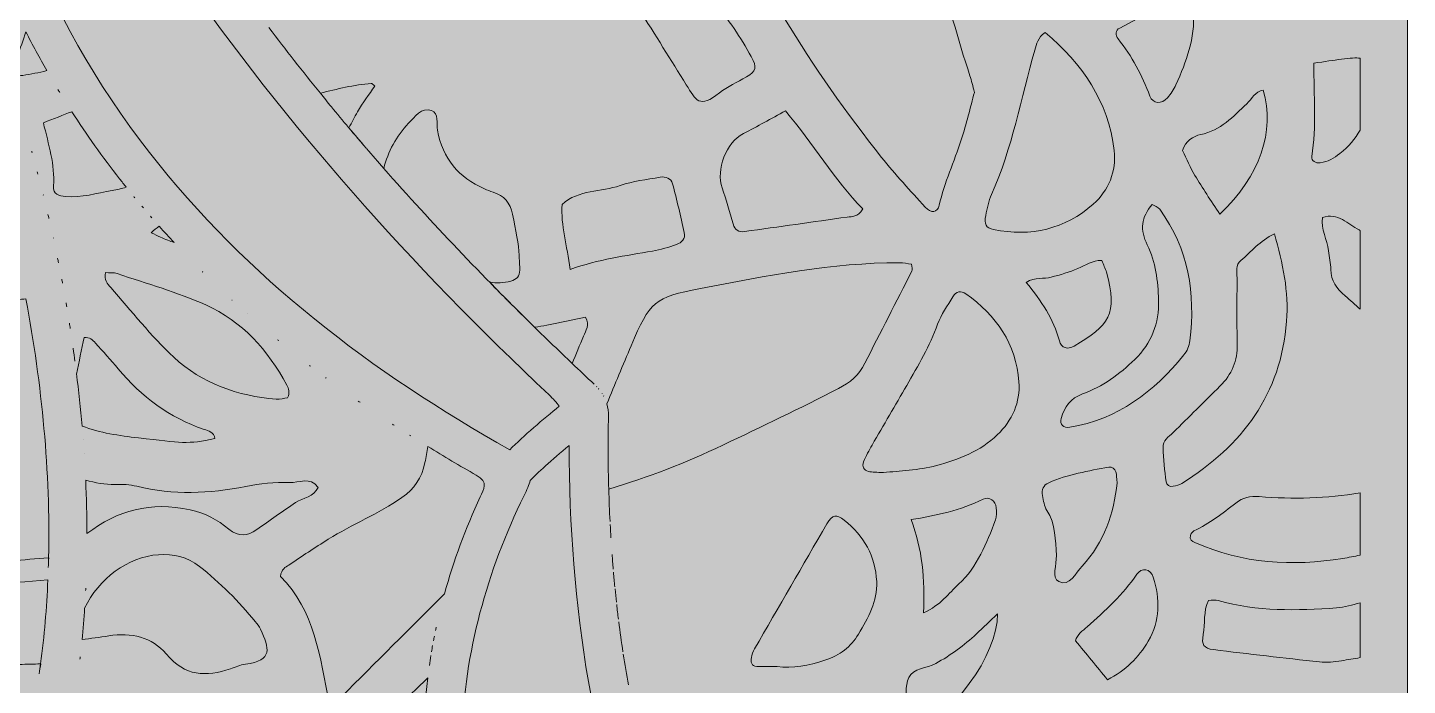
# Model space of a CAD drawing. Extents: x 31 to 2970, y -2969 to -30.
# Drawn here: x 2240 to 2970, y -2236 to -1887 of the extents above; entities that cross this region are included whole.
import ezdxf

# ---------------------------------------------------------------- set-up
doc = ezdxf.new("R2010")
doc.units = 0
doc.header["$MEASUREMENT"] = 0
doc.layers.add('Layer 1', color=7, linetype='Continuous')

# ---------------------------------------------------------------- blocks, each defined once
blk = doc.blocks.new('block 2')
at = {"layer": 'Layer 1', "lineweight": 0}
blk.add_lwpolyline([(2969.81, -2242.28), (2969.81, -2216.54), (2969.81, -2185.15), (2969.81, -2159.91), (2969.81, -2128.52), (2969.81, -2063.9), (2969.81, -2012.99), (2969.81, -1980.37), (2969.81, -1953.17), (2969.81, -1847.02), (2969.81, -1833.85), (2969.81, -1808.18), (2969.81, -1767.81), (2969.81, -1734.67), (2969.81, -1724.8), (2969.81, -1722.79), (2969.81, -1691.31), (2969.81, -1661.53), (2969.81, -1659.28), (2969.81, -1333.77)], dxfattribs=at)
for points, knots in [([(2304.31, -1953.57), (2247.23, -1880.5), (2216.88, -1797.38), (2209.11, -1705.49), (2209.03, -1704.53), (2208.92, -1703.72), (2208.77, -1702.88), (2212.3, -1694.11), (2214.88, -1685.34), (2216.77, -1677.26), (2245.92, -1740.38), (2280.46, -1800.42), (2320.15, -1857.65), (2377.04, -1939.65), (2443.08, -2013.61), (2515.73, -2081.81), (2517.88, -2083.81), (2519.62, -2085.81), (2521.11, -2087.88), (2512.85, -2094.57), (2502.15, -2103.58), (2494.88, -2110.88), (2422, -2069.84), (2356.27, -2020.11), (2304.31, -1953.57)], [0, 0, 0, 0, 1, 1, 1, 2, 2, 2, 3, 3, 3, 4, 4, 4, 5, 5, 5, 6, 6, 6, 7, 7, 7, 8, 8, 8, 8]), ([(2691.66, -1956.17), (2672.99, -1932.75), (2655.81, -1908.26), (2640.35, -1882.58), (2637.9, -1878.51), (2636.95, -1874.84), (2638.63, -1870.11), (2641.03, -1863.34), (2642.03, -1856.05), (2644.69, -1849.4), (2654.16, -1825.71), (2664.05, -1802.19), (2673.85, -1778.62), (2674.9, -1776.08), (2676.09, -1773.52), (2677.69, -1771.31), (2678.61, -1770.02), (2680.76, -1769.59), (2681.76, -1771.42), (2683.87, -1775.3), (2685.55, -1779.41), (2687.58, -1783.34), (2692.4, -1792.71), (2697.21, -1802.09), (2702.25, -1811.33), (2705.45, -1817.21), (2708.08, -1823.22), (2710.01, -1829.66), (2712.54, -1838.14), (2715.1, -1846.73), (2718.81, -1854.74), (2727.47, -1873.46), (2731.82, -1893.56), (2738.38, -1912.94), (2739.26, -1915.55), (2739.83, -1918.27), (2740.75, -1921.72), (2738.56, -1929.73), (2736.52, -1938.37), (2733.8, -1946.79), (2730.07, -1958.38), (2724.79, -1969.45), (2722.15, -1981.45), (2721.27, -1985.47), (2717.82, -1985.93), (2714.7, -1982.46), (2706.9, -1973.8), (2698.91, -1965.27), (2691.66, -1956.17)], [0, 0, 0, 0, 1, 1, 1, 2, 2, 2, 3, 3, 3, 4, 4, 4, 5, 5, 5, 6, 6, 6, 7, 7, 7, 8, 8, 8, 9, 9, 9, 10, 10, 10, 11, 11, 11, 12, 12, 12, 13, 13, 13, 14, 14, 14, 15, 15, 15, 16, 16, 16, 16]), ([(2620.1, -1913.56), (2615.4, -1916.45), (2610.09, -1918.53), (2605.85, -1921.95), (2595.2, -1930.54), (2593.4, -1925.97), (2588.3, -1917.68), (2580.21, -1904.53), (2571.94, -1891.5), (2563.14, -1877.46), (2567.8, -1874.04), (2570.88, -1871.76), (2573.98, -1869.51), (2579.77, -1865.3), (2585.58, -1861.11), (2591.39, -1856.91), (2598.6, -1860.38), (2598.8, -1868.66), (2603.16, -1874.1), (2610.42, -1883.16), (2617.2, -1892.56), (2622.66, -1902.83), (2625.79, -1908.7), (2625.39, -1910.31), (2620.1, -1913.56)], [0, 0, 0, 0, 1, 1, 1, 2, 2, 2, 3, 3, 3, 4, 4, 4, 5, 5, 5, 6, 6, 6, 7, 7, 7, 8, 8, 8, 8]), ([(2817.61, -1887.69), (2830.36, -1881.69), (2841.14, -1873.18), (2850.63, -1862.87), (2851.22, -1862.24), (2852.68, -1861.91), (2853.53, -1862.15), (2854.36, -1862.39), (2855.44, -1863.49), (2855.52, -1864.3), (2856.01, -1869.25), (2856.25, -1874.23), (2856.57, -1879.2), (2857.57, -1893.03), (2852.91, -1905.47), (2847.33, -1917.66), (2846.2, -1920.13), (2844.63, -1922.49), (2842.89, -1924.59), (2839.91, -1928.2), (2835.08, -1927.84), (2833.57, -1923.75), (2829.49, -1912.75), (2824.12, -1902.53), (2816.75, -1893.36), (2815.22, -1891.46), (2815.25, -1888.8), (2817.61, -1887.69)], [0, 0, 0, 0, 1, 1, 1, 2, 2, 2, 3, 3, 3, 4, 4, 4, 5, 5, 5, 6, 6, 6, 7, 7, 7, 8, 8, 8, 9, 9, 9, 9]), ([(2249.99, -1910.21), (2245.85, -1911.32), (2241.58, -1912.11), (2237.25, -1912.77), (2234.42, -1913.2), (2232.27, -1910.29), (2232.92, -1907.33), (2233.27, -1905.73), (2233.65, -1904.1), (2234.28, -1902.59), (2236.05, -1898.37), (2237.59, -1894.09), (2238.91, -1889.7), (2242.43, -1896.64), (2246.13, -1903.47), (2250, -1910.23), (2250, -1910.22), (2249.99, -1910.22), (2249.99, -1910.21)], [0, 0, 0, 0, 1, 1, 1, 2, 2, 2, 3, 3, 3, 4, 4, 4, 5, 5, 5, 6, 6, 6, 6]), ([(2394.72, -1922.18), (2385.44, -1910.74), (2376.36, -1899.17), (2367.48, -1887.46), (2376.36, -1899.17), (2385.44, -1910.74), (2394.72, -1922.18)], [0, 0, 0, 0, 1, 1, 1, 2, 2, 2, 2]), ([(2803.63, -1980.88), (2788.61, -1994.15), (2770.61, -1998.28), (2750.91, -1994.36), (2746.84, -1993.55), (2745.7, -1991.39), (2746.73, -1986.96), (2747.6, -1983.19), (2748.2, -1979.23), (2749.78, -1975.74), (2760.85, -1951.3), (2765.21, -1924.87), (2772.72, -1899.38), (2773.67, -1896.18), (2774.08, -1892.81), (2778.23, -1890.12), (2797.6, -1906.58), (2811.72, -1926.35), (2814.68, -1952.55), (2815.92, -1963.54), (2811.72, -1973.73), (2803.63, -1980.88)], [0, 0, 0, 0, 1, 1, 1, 2, 2, 2, 3, 3, 3, 4, 4, 4, 5, 5, 5, 6, 6, 6, 7, 7, 7, 7]), ([(2944.81, -1941.68), (2942.25, -1946.26), (2938.71, -1950.42), (2934.05, -1954.12), (2930.96, -1956.57), (2927.69, -1958.52), (2923.72, -1959), (2921.21, -1959.31), (2918.92, -1958.09), (2919.28, -1955.61), (2921.63, -1939.67), (2920.39, -1923.65), (2920.27, -1906.28), (2926.22, -1905.42), (2930.56, -1904.75), (2934.92, -1904.18), (2939.5, -1903.58), (2942.63, -1903.28), (2944.81, -1903.66), (2944.81, -1903.66), (2944.81, -1941.68), (2944.81, -1941.68)], [0, 0, 0, 0, 1, 1, 1, 2, 2, 2, 3, 3, 3, 4, 4, 4, 5, 5, 5, 6, 6, 6, 7, 7, 7, 7]), ([(2421.67, -1916.97), (2422.02, -1916.93), (2422.43, -1917.55), (2423.48, -1918.42), (2420.47, -1922.86), (2417.07, -1927.21), (2414.39, -1931.96), (2412.79, -1934.8), (2411.27, -1937.67), (2409.87, -1940.56), (2412.88, -1944.13), (2415.91, -1947.69), (2418.95, -1951.23), (2412.74, -1944), (2406.59, -1936.71), (2400.54, -1929.34), (2398.58, -1926.97), (2396.66, -1924.57), (2394.72, -1922.19), (2403.59, -1919.9), (2412.5, -1917.83), (2421.67, -1916.97)], [0, 0, 0, 0, 1, 1, 1, 2, 2, 2, 3, 3, 3, 4, 4, 4, 5, 5, 5, 6, 6, 6, 7, 7, 7, 7]), ([(2255.91, -1920.27), (2256.23, -1920.8), (2256.56, -1921.33), (2256.88, -1921.85), (2256.56, -1921.33), (2256.23, -1920.8), (2255.91, -1920.27)], [0, 0, 0, 0, 1, 1, 1, 2, 2, 2, 2]), ([(2850.87, -1952.57), (2852.39, -1947.52), (2856.54, -1944.89), (2860.44, -1944.07), (2870.97, -1941.85), (2877.65, -1934.54), (2884.84, -1927.74), (2887.57, -1925.15), (2889.26, -1921.34), (2893.5, -1920.58), (2899.88, -1942.41), (2891.98, -1965.83), (2870.53, -1986.23), (2865.71, -1978.76), (2861.36, -1972.4), (2857.43, -1965.79), (2854.91, -1961.53), (2853, -1956.91), (2850.87, -1952.57)], [0, 0, 0, 0, 1, 1, 1, 2, 2, 2, 3, 3, 3, 4, 4, 4, 5, 5, 5, 6, 6, 6, 6]), ([(2292.05, -1971.91), (2289.63, -1972.64), (2287.15, -1973.25), (2284.56, -1973.69), (2276.39, -1975.1), (2268.37, -1977.59), (2259.92, -1976.81), (2256.41, -1976.48), (2253.25, -1975.83), (2253.57, -1971.22), (2254.36, -1960.01), (2250.93, -1949.42), (2248.17, -1937.86), (2253.68, -1935.69), (2258.57, -1933.78), (2263.22, -1931.96), (2271.08, -1944.11), (2279.51, -1955.96), (2288.54, -1967.5), (2289.7, -1968.98), (2290.87, -1970.45), (2292.05, -1971.91), (2292.05, -1971.91), (2292.05, -1971.91), (2292.05, -1971.91)], [0, 0, 0, 0, 1, 1, 1, 2, 2, 2, 3, 3, 3, 4, 4, 4, 5, 5, 5, 6, 6, 6, 7, 7, 7, 8, 8, 8, 8]), ([(2508.07, -2046), (2480.49, -2018.95), (2453.79, -1991.02), (2428.29, -1961.98), (2430.52, -1953.08), (2434.87, -1944.93), (2441.39, -1938.06), (2444.65, -1934.63), (2448.26, -1929.49), (2453.6, -1931.35), (2457.44, -1932.68), (2456.06, -1938.16), (2456.71, -1941.8), (2459.38, -1956.69), (2467.88, -1966.76), (2481.53, -1972.76), (2483.05, -1973.43), (2484.58, -1974.08), (2486.16, -1974.59), (2491.9, -1976.46), (2495.16, -1979.98), (2496.4, -1986.25), (2498.01, -1994.41), (2499.8, -2002.5), (2499.89, -2007.84), (2500.11, -2012.51), (2500.28, -2014.17), (2500.25, -2015.82), (2500.18, -2018.96), (2498.54, -2020.89), (2495.48, -2021.63), (2491.69, -2022.54), (2487.98, -2022.86), (2484.13, -2022.07), (2492.03, -2030.13), (2500.02, -2038.1), (2508.07, -2046)], [0, 0, 0, 0, 1, 1, 1, 2, 2, 2, 3, 3, 3, 4, 4, 4, 5, 5, 5, 6, 6, 6, 7, 7, 7, 8, 8, 8, 9, 9, 9, 10, 10, 10, 11, 11, 11, 12, 12, 12, 12]), ([(2640.76, -1931.51), (2655.38, -1948.96), (2666.77, -1967.93), (2681.64, -1983.44), (2679.04, -1987.89), (2676.02, -1987.36), (2673.48, -1987.73), (2655.39, -1990.34), (2637.28, -1992.85), (2619.18, -1995.39), (2615.96, -1995.84), (2613.95, -1994.52), (2613.03, -1991.37), (2611.16, -1984.98), (2609.42, -1978.55), (2607.27, -1972.27), (2603.97, -1962.66), (2609.38, -1948.23), (2618.56, -1943.51), (2625.92, -1939.73), (2633.13, -1935.65), (2640.76, -1931.51)], [0, 0, 0, 0, 1, 1, 1, 2, 2, 2, 3, 3, 3, 4, 4, 4, 5, 5, 5, 6, 6, 6, 7, 7, 7, 7]), ([(2242.3, -1953.82), (2242.21, -1953.49), (2242.12, -1953.16), (2242.03, -1952.84), (2242.12, -1953.16), (2242.21, -1953.49), (2242.3, -1953.82)], [0, 0, 0, 0, 1, 1, 1, 2, 2, 2, 2]), ([(2428.29, -1961.97), (2425.24, -1958.51), (2422.21, -1955.02), (2419.2, -1951.52), (2422.21, -1955.02), (2425.24, -1958.51), (2428.29, -1961.97)], [0, 0, 0, 0, 1, 1, 1, 2, 2, 2, 2]), ([(2245.32, -1965), (2245.21, -1964.57), (2245.1, -1964.15), (2244.98, -1963.72), (2245.1, -1964.15), (2245.21, -1964.57), (2245.32, -1965)], [0, 0, 0, 0, 1, 1, 1, 2, 2, 2, 2]), ([(2526.88, -2015.43), (2525.27, -2002.7), (2521.81, -1992.15), (2522.64, -1981), (2531.36, -1973.05), (2543.22, -1974.62), (2553.4, -1971.03), (2560.09, -1968.67), (2567.37, -1967.91), (2574.42, -1966.64), (2577.38, -1966.1), (2580.26, -1967.15), (2581.07, -1970.17), (2583.36, -1978.68), (2585.31, -1987.29), (2587.24, -1995.89), (2587.98, -1999.16), (2585.87, -2001.25), (2583.18, -2002.21), (2579.04, -2003.69), (2574.77, -2005.03), (2570.44, -2005.76), (2556.3, -2008.13), (2542.08, -2010.12), (2526.88, -2015.43)], [0, 0, 0, 0, 1, 1, 1, 2, 2, 2, 3, 3, 3, 4, 4, 4, 5, 5, 5, 6, 6, 6, 7, 7, 7, 8, 8, 8, 8]), ([(2248.17, -1976.14), (2248.15, -1976.05), (2248.14, -1975.97), (2248.12, -1975.89), (2248.14, -1975.97), (2248.15, -1976.05), (2248.17, -1976.14)], [0, 0, 0, 0, 1, 1, 1, 2, 2, 2, 2]), ([(2296.01, -1976.79), (2296.19, -1977.01), (2296.37, -1977.24), (2296.56, -1977.46), (2296.37, -1977.24), (2296.19, -1977.01), (2296.01, -1976.79)], [0, 0, 0, 0, 1, 1, 1, 2, 2, 2, 2]), ([(2300.33, -1981.99), (2300.59, -1982.3), (2300.86, -1982.61), (2301.12, -1982.92), (2300.86, -1982.61), (2300.59, -1982.3), (2300.33, -1981.99)], [0, 0, 0, 0, 1, 1, 1, 2, 2, 2, 2]), ([(2791.14, -2099), (2787.73, -2099.57), (2785.76, -2097.48), (2786.69, -2094.32), (2788.48, -2088.24), (2791.5, -2083.58), (2798.01, -2081.27), (2808.62, -2077.5), (2817.49, -2070.94), (2825.58, -2063.1), (2834.55, -2054.4), (2838.49, -2043.94), (2838.15, -2031.66), (2837.88, -2021.6), (2836.69, -2011.52), (2832.22, -2002.5), (2828.24, -1994.47), (2828.94, -1987.82), (2834.82, -1981.05), (2836.15, -1981.88), (2837.91, -1982.42), (2838.79, -1983.62), (2854.18, -2004.48), (2857.67, -2028.16), (2854.77, -2053.21), (2854.47, -2055.81), (2853.2, -2058.64), (2851.54, -2060.69), (2835.74, -2080.23), (2816.67, -2094.74), (2791.14, -2099)], [0, 0, 0, 0, 1, 1, 1, 2, 2, 2, 3, 3, 3, 4, 4, 4, 5, 5, 5, 6, 6, 6, 7, 7, 7, 8, 8, 8, 9, 9, 9, 10, 10, 10, 10]), ([(2944.81, -2036.52), (2942.21, -2034.11), (2939.56, -2031.74), (2936.85, -2029.43), (2932.3, -2025.57), (2929.46, -2021.47), (2929.31, -2015.44), (2929.22, -2012.13), (2928.49, -2008.84), (2928.08, -2005.55), (2927.33, -1999.65), (2923.99, -1994.21), (2924.89, -1988.02), (2932.99, -1985.09), (2938.49, -1991.44), (2944.23, -1994.55), (2944.42, -1994.66), (2944.61, -1994.77), (2944.81, -1994.88), (2944.81, -1994.88), (2944.81, -2036.52), (2944.81, -2036.52)], [0, 0, 0, 0, 1, 1, 1, 2, 2, 2, 3, 3, 3, 4, 4, 4, 5, 5, 5, 6, 6, 6, 7, 7, 7, 7]), ([(2250.63, -1986.32), (2250.8, -1987.02), (2250.96, -1987.73), (2251.13, -1988.43), (2250.96, -1987.73), (2250.8, -1987.02), (2250.63, -1986.32)], [0, 0, 0, 0, 1, 1, 1, 2, 2, 2, 2]), ([(2304.85, -1987.29), (2305.1, -1987.57), (2305.35, -1987.86), (2305.6, -1988.15), (2305.35, -1987.86), (2305.1, -1987.57), (2304.85, -1987.29)], [0, 0, 0, 0, 1, 1, 1, 2, 2, 2, 2]), ([(2313.99, -2000), (2311.45, -1999.07), (2309.03, -1997.78), (2305.15, -1996.02), (2306.58, -1994.64), (2308.06, -1993.56), (2309.53, -1992.62), (2312.11, -1995.52), (2314.71, -1998.38), (2317.35, -2001.22), (2316.23, -2000.82), (2315.11, -2000.41), (2313.99, -2000)], [0, 0, 0, 0, 1, 1, 1, 2, 2, 2, 3, 3, 3, 4, 4, 4, 4]), ([(2253.5, -1998.95), (2253.49, -1998.89), (2253.47, -1998.83), (2253.46, -1998.76), (2253.47, -1998.83), (2253.49, -1998.89), (2253.5, -1998.95)], [0, 0, 0, 0, 1, 1, 1, 2, 2, 2, 2]), ([(2845.89, -2130.21), (2844.01, -2130.62), (2842.33, -2129.4), (2842.13, -2127.89), (2841.35, -2121.85), (2840.78, -2115.77), (2840.54, -2109.69), (2840.39, -2106), (2843.44, -2104.05), (2845.85, -2101.72), (2854.22, -2093.64), (2862.35, -2085.33), (2870.66, -2077.19), (2876.94, -2071.04), (2880, -2063.76), (2879.79, -2054.87), (2879.51, -2043.24), (2879.7, -2031.61), (2879.66, -2019.97), (2879.64, -2016.69), (2878.8, -2013.12), (2881.73, -2010.65), (2887.15, -2006.1), (2891.68, -2000.38), (2899.42, -1996.58), (2904.02, -2012.21), (2907.06, -2027.27), (2905.89, -2042.86), (2902.99, -2081.41), (2882.39, -2108.71), (2850.53, -2128.64), (2849.18, -2129.49), (2847.48, -2129.86), (2845.89, -2130.21)], [0, 0, 0, 0, 1, 1, 1, 2, 2, 2, 3, 3, 3, 4, 4, 4, 5, 5, 5, 6, 6, 6, 7, 7, 7, 8, 8, 8, 9, 9, 9, 10, 10, 10, 11, 11, 11, 11]), ([(2256.21, -2011.92), (2256.05, -2011.13), (2255.9, -2010.33), (2255.73, -2009.54), (2255.9, -2010.33), (2256.05, -2011.13), (2256.21, -2011.92)], [0, 0, 0, 0, 1, 1, 1, 2, 2, 2, 2]), ([(2607.7, -2108.41), (2588.05, -2117.82), (2568, -2125.49), (2547.29, -2131.71), (2546.92, -2118.89), (2546.85, -2106.06), (2547.12, -2093.23), (2547.16, -2090.76), (2546.89, -2088.56), (2546.32, -2086.52), (2550.55, -2076.27), (2554.8, -2066.04), (2559.14, -2055.84), (2569.11, -2032.4), (2571.24, -2030.24), (2595.82, -2025.52), (2630.62, -2018.82), (2665.45, -2011.84), (2701.14, -2011.91), (2703.27, -2011.92), (2705.4, -2012.39), (2707.43, -2012.63), (2707.55, -2014.23), (2708.05, -2015.48), (2707.65, -2016.27), (2699.42, -2032.58), (2691, -2048.79), (2682.8, -2065.12), (2679.68, -2071.34), (2675.01, -2075.27), (2668.77, -2078.5), (2648.61, -2088.9), (2628.15, -2098.62), (2607.7, -2108.41)], [0, 0, 0, 0, 1, 1, 1, 2, 2, 2, 3, 3, 3, 4, 4, 4, 5, 5, 5, 6, 6, 6, 7, 7, 7, 8, 8, 8, 9, 9, 9, 10, 10, 10, 11, 11, 11, 11]), ([(2768.15, -2022.29), (2772.92, -2019.26), (2777.46, -2020.58), (2781.38, -2019.55), (2786.16, -2018.3), (2790.92, -2016.82), (2795.5, -2014.97), (2799.54, -2013.34), (2803.15, -2010.56), (2808.08, -2010.7), (2808.98, -2012.9), (2810.03, -2014.86), (2810.61, -2016.96), (2816.83, -2039.16), (2811.9, -2045.08), (2793.5, -2056), (2790, -2058.08), (2786.74, -2057.04), (2785.67, -2053.18), (2782.52, -2041.83), (2776.4, -2032.15), (2768.15, -2022.29)], [0, 0, 0, 0, 1, 1, 1, 2, 2, 2, 3, 3, 3, 4, 4, 4, 5, 5, 5, 6, 6, 6, 7, 7, 7, 7]), ([(2258.32, -2022.77), (2258.19, -2022.04), (2258.04, -2021.32), (2257.91, -2020.59), (2258.04, -2021.32), (2258.19, -2022.04), (2258.32, -2022.77)], [0, 0, 0, 0, 1, 1, 1, 2, 2, 2, 2]), ([(2377.36, -2083.37), (2375.61, -2083.62), (2373.43, -2084.35), (2371.34, -2084.16), (2350.99, -2082.36), (2332.13, -2075.86), (2317.17, -2061.9), (2305.09, -2050.64), (2294.79, -2037.45), (2283.81, -2025.02), (2282.08, -2023.06), (2280.25, -2020.84), (2281.06, -2017.14), (2283.09, -2017.29), (2285.36, -2017), (2287.31, -2017.66), (2302.99, -2023), (2319.09, -2027.44), (2334.12, -2034.24), (2353.28, -2042.91), (2367.06, -2058.05), (2376.95, -2076.6), (2377.98, -2078.52), (2378.77, -2080.59), (2377.36, -2083.37)], [0, 0, 0, 0, 1, 1, 1, 2, 2, 2, 3, 3, 3, 4, 4, 4, 5, 5, 5, 6, 6, 6, 7, 7, 7, 8, 8, 8, 8]), ([(2332.25, -2016.64), (2332.35, -2016.74), (2332.44, -2016.83), (2332.54, -2016.93), (2332.44, -2016.83), (2332.35, -2016.74), (2332.25, -2016.64)], [0, 0, 0, 0, 1, 1, 1, 2, 2, 2, 2]), ([(2684.65, -2122.33), (2682.28, -2121.66), (2681.12, -2119.64), (2682.15, -2117.21), (2683.45, -2114.18), (2684.98, -2111.23), (2686.62, -2108.37), (2692.67, -2097.84), (2698.85, -2087.38), (2704.92, -2076.86), (2710.97, -2066.34), (2717.09, -2055.9), (2721.3, -2044.4), (2723.17, -2039.29), (2726.57, -2034.73), (2729.3, -2029.93), (2731.02, -2026.89), (2733.64, -2026.53), (2736.23, -2028.35), (2752.38, -2039.73), (2762.79, -2054.87), (2764.27, -2074.89), (2765.07, -2085.76), (2760.86, -2095.37), (2752.86, -2102.97), (2743.79, -2111.59), (2732.34, -2116.15), (2720.68, -2119.27), (2711.2, -2121.8), (2701.08, -2121.95), (2692.69, -2122.98), (2689.02, -2122.72), (2686.73, -2122.91), (2684.65, -2122.33)], [0, 0, 0, 0, 1, 1, 1, 2, 2, 2, 3, 3, 3, 4, 4, 4, 5, 5, 5, 6, 6, 6, 7, 7, 7, 8, 8, 8, 9, 9, 9, 10, 10, 10, 11, 11, 11, 11]), ([(2251, -2168), (2250.96, -2169.69), (2250.88, -2171.42), (2250.8, -2173.11), (2250.84, -2171.42), (2250.92, -2169.69), (2250.92, -2168), (2237.73, -2169.19), (2224.5, -2170.11), (2211.23, -2170.69), (2202.27, -2170.69), (2193.3, -2170.5), (2184.38, -2170.77), (2180.34, -2170.92), (2178.76, -2169.85), (2178.11, -2165.61), (2174.65, -2143.88), (2170.42, -2122.31), (2164.46, -2101.15), (2163.15, -2096.65), (2164.8, -2096.38), (2168.42, -2096.31), (2187.46, -2095.96), (2206.53, -2095.15), (2225.46, -2092.92), (2232.73, -2092.04), (2234.11, -2090.38), (2233.11, -2083), (2231.07, -2067.96), (2228.19, -2053.11), (2224.88, -2038.31), (2223.53, -2032.31), (2223.53, -2032.31), (2229.46, -2031.84), (2232.61, -2031.61), (2235.8, -2031.31), (2238.96, -2031.04), (2247.42, -2076.81), (2252, -2122.5), (2250.92, -2168), (2250.96, -2168), (2250.96, -2168), (2251, -2168)], [0, 0, 0, 0, 1, 1, 1, 2, 2, 2, 3, 3, 3, 4, 4, 4, 5, 5, 5, 6, 6, 6, 7, 7, 7, 8, 8, 8, 9, 9, 9, 10, 10, 10, 11, 11, 11, 12, 12, 12, 13, 13, 13, 14, 14, 14, 14]), ([(2260.54, -2035.23), (2260.42, -2034.55), (2260.31, -2033.87), (2260.19, -2033.2), (2260.31, -2033.87), (2260.42, -2034.55), (2260.54, -2035.23)], [0, 0, 0, 0, 1, 1, 1, 2, 2, 2, 2]), ([(2347.96, -2031.69), (2347.98, -2031.71), (2348, -2031.72), (2348.02, -2031.74), (2348, -2031.72), (2347.98, -2031.71), (2347.96, -2031.69)], [0, 0, 0, 0, 1, 1, 1, 2, 2, 2, 2]), ([(2262.4, -2046.72), (2262.25, -2045.76), (2262.1, -2044.8), (2261.95, -2043.84), (2262.1, -2044.8), (2262.25, -2045.76), (2262.4, -2046.72)], [0, 0, 0, 0, 1, 1, 1, 2, 2, 2, 2]), ([(2355.97, -2038.93), (2355.97, -2038.93), (2355.97, -2038.93), (2355.98, -2038.93), (2355.97, -2038.93), (2355.97, -2038.93), (2355.97, -2038.93)], [0, 0, 0, 0, 1, 1, 1, 2, 2, 2, 2]), ([(2508.07, -2046), (2510.25, -2045.69), (2512.42, -2045.34), (2514.59, -2044.89), (2521.47, -2043.47), (2528.36, -2042.08), (2534.91, -2040.75), (2537.37, -2044.97), (2535.15, -2047.79), (2533.94, -2050.7), (2531.95, -2055.53), (2529.94, -2060.36), (2527.94, -2065.2), (2521.27, -2058.84), (2514.65, -2052.44), (2508.07, -2046)], [0, 0, 0, 0, 1, 1, 1, 2, 2, 2, 3, 3, 3, 4, 4, 4, 5, 5, 5, 5]), ([(2265.74, -2070.78), (2267.06, -2064.31), (2268.38, -2057.85), (2269.69, -2051.43), (2272.67, -2051.19), (2274.23, -2052.73), (2275.71, -2054.39), (2279.75, -2058.92), (2283.92, -2063.35), (2287.79, -2068.03), (2300.03, -2082.84), (2314.96, -2093.75), (2333.17, -2100.1), (2335.55, -2100.93), (2338.48, -2101.58), (2338.95, -2104.93), (2324.45, -2108.16), (2321.21, -2107.23), (2298.58, -2104.59), (2288.24, -2103.38), (2278.21, -2102.05), (2268.65, -2098.33), (2268.65, -2098.34), (2268.65, -2098.35), (2268.65, -2098.36), (2267.84, -2089.07), (2266.86, -2079.78), (2265.7, -2070.48), (2265.72, -2070.58), (2265.73, -2070.68), (2265.74, -2070.78)], [0, 0, 0, 0, 1, 1, 1, 2, 2, 2, 3, 3, 3, 4, 4, 4, 5, 5, 5, 6, 6, 6, 7, 7, 7, 8, 8, 8, 9, 9, 9, 10, 10, 10, 10]), ([(2263.95, -2057.18), (2263.95, -2057.2), (2263.96, -2057.21), (2263.96, -2057.23), (2264.28, -2059.5), (2264.58, -2061.77), (2264.88, -2064.04), (2264.58, -2061.77), (2264.28, -2059.5), (2263.96, -2057.23), (2263.96, -2057.21), (2263.95, -2057.2), (2263.95, -2057.18)], [0, 0, 0, 0, 1, 1, 1, 2, 2, 2, 3, 3, 3, 4, 4, 4, 4]), ([(2372.07, -2052.71), (2372.24, -2052.85), (2372.41, -2053), (2372.58, -2053.14), (2372.41, -2053), (2372.24, -2052.85), (2372.07, -2052.71)], [0, 0, 0, 0, 1, 1, 1, 2, 2, 2, 2]), ([(2539.55, -2076.16), (2535.66, -2072.53), (2531.8, -2068.87), (2527.94, -2065.2), (2531.8, -2068.87), (2535.66, -2072.53), (2539.55, -2076.16)], [0, 0, 0, 0, 1, 1, 1, 2, 2, 2, 2]), ([(2388.99, -2066.21), (2389.15, -2066.33), (2389.3, -2066.45), (2389.46, -2066.58), (2389.3, -2066.45), (2389.15, -2066.33), (2388.99, -2066.21)], [0, 0, 0, 0, 1, 1, 1, 2, 2, 2, 2]), ([(2397.54, -2072.69), (2397.65, -2072.77), (2397.76, -2072.85), (2397.87, -2072.93), (2397.76, -2072.85), (2397.65, -2072.77), (2397.54, -2072.69)], [0, 0, 0, 0, 1, 1, 1, 2, 2, 2, 2]), ([(2541.02, -2077.63), (2540.93, -2077.53), (2540.83, -2077.43), (2540.74, -2077.33), (2540.83, -2077.43), (2540.93, -2077.53), (2541.02, -2077.63)], [0, 0, 0, 0, 1, 1, 1, 2, 2, 2, 2]), ([(2542.06, -2078.77), (2541.98, -2078.67), (2541.89, -2078.58), (2541.81, -2078.49), (2541.89, -2078.58), (2541.98, -2078.67), (2542.06, -2078.77)], [0, 0, 0, 0, 1, 1, 1, 2, 2, 2, 2]), ([(2414.77, -2085.1), (2415.09, -2085.32), (2415.4, -2085.54), (2415.72, -2085.76), (2415.4, -2085.54), (2415.09, -2085.32), (2414.77, -2085.1)], [0, 0, 0, 0, 1, 1, 1, 2, 2, 2, 2]), ([(2543.89, -2081.19), (2543.87, -2081.17), (2543.86, -2081.14), (2543.84, -2081.12), (2543.86, -2081.14), (2543.87, -2081.17), (2543.89, -2081.19)], [0, 0, 0, 0, 1, 1, 1, 2, 2, 2, 2]), ([(2544.66, -2082.48), (2544.64, -2082.44), (2544.62, -2082.4), (2544.6, -2082.37), (2544.62, -2082.4), (2544.64, -2082.44), (2544.66, -2082.48)], [0, 0, 0, 0, 1, 1, 1, 2, 2, 2, 2]), ([(2432.84, -2097.3), (2433.15, -2097.51), (2433.46, -2097.71), (2433.77, -2097.91), (2433.46, -2097.71), (2433.15, -2097.51), (2432.84, -2097.3)], [0, 0, 0, 0, 1, 1, 1, 2, 2, 2, 2]), ([(2269.24, -2105.52), (2269.24, -2105.48), (2269.24, -2105.44), (2269.23, -2105.41), (2269.24, -2105.44), (2269.24, -2105.48), (2269.24, -2105.52)], [0, 0, 0, 0, 1, 1, 1, 2, 2, 2, 2]), ([(2460.38, -2187.13), (2442.19, -2205.28), (2424.02, -2223.45), (2405.85, -2241.61), (2404.29, -2243.17), (2402.72, -2244.75), (2399.43, -2244.77), (2394.47, -2220.85), (2391.81, -2195.71), (2373.67, -2177.94), (2374.05, -2173.91), (2376.3, -2173.08), (2378.06, -2171.9), (2384.95, -2167.3), (2391.81, -2162.63), (2398.85, -2158.26), (2411.54, -2150.39), (2425.51, -2144.82), (2437.84, -2136.21), (2444.61, -2131.48), (2448.28, -2125.91), (2450.06, -2117.61), (2450.67, -2114.8), (2451.14, -2111.98), (2451.54, -2109.15), (2451.53, -2109.15), (2451.53, -2109.15), (2451.53, -2109.14), (2459.98, -2114.33), (2468.55, -2119.39), (2477.23, -2124.31), (2484, -2128.19), (2481.08, -2131.77), (2479.23, -2135.81), (2471.6, -2152.5), (2465.24, -2169.6), (2460.38, -2187.13)], [0, 0, 0, 0, 1, 1, 1, 2, 2, 2, 3, 3, 3, 4, 4, 4, 5, 5, 5, 6, 6, 6, 7, 7, 7, 8, 8, 8, 9, 9, 9, 10, 10, 10, 11, 11, 11, 12, 12, 12, 12]), ([(2441.91, -2103.14), (2442.12, -2103.27), (2442.32, -2103.4), (2442.52, -2103.53), (2442.32, -2103.4), (2442.12, -2103.27), (2441.91, -2103.14)], [0, 0, 0, 0, 1, 1, 1, 2, 2, 2, 2]), ([(2469.61, -2262.69), (2470.96, -2217.81), (2482.81, -2175.42), (2502.46, -2135.15), (2504, -2132), (2505.12, -2129.42), (2505.77, -2127.19), (2509.08, -2123.46), (2517.19, -2116.19), (2526.27, -2108.58), (2526.62, -2192.96), (2538.35, -2275.38), (2571.08, -2354.08), (2575.54, -2364.77), (2577.19, -2376.5), (2576.96, -2388.19), (2576.5, -2414.23), (2557.27, -2427), (2533.12, -2417.27), (2514.35, -2409.69), (2500.96, -2395.96), (2492.77, -2377.96), (2476.08, -2341.42), (2468.42, -2302.77), (2469.61, -2262.69)], [0, 0, 0, 0, 1, 1, 1, 2, 2, 2, 3, 3, 3, 4, 4, 4, 5, 5, 5, 6, 6, 6, 7, 7, 7, 8, 8, 8, 8]), ([(2269.76, -2112.62), (2269.76, -2112.62), (2269.76, -2112.62), (2269.76, -2112.61), (2269.76, -2112.62), (2269.76, -2112.62), (2269.76, -2112.62)], [0, 0, 0, 0, 1, 1, 1, 2, 2, 2, 2]), ([(2785.39, -2180.67), (2781.33, -2178.69), (2784.4, -2171.61), (2784.1, -2166.83), (2783.56, -2158.61), (2783.87, -2150.33), (2779.09, -2142.93), (2777.66, -2140.72), (2777.26, -2137.77), (2776.7, -2135.09), (2776.07, -2132.1), (2777.19, -2129.58), (2780.03, -2128.33), (2790.18, -2123.87), (2801.05, -2122.09), (2811.84, -2120.06), (2813.62, -2119.73), (2815.06, -2120.97), (2815.58, -2122.54), (2816.09, -2124.06), (2815.96, -2125.79), (2816.21, -2128.41), (2814.55, -2144.31), (2809.52, -2159.85), (2797.73, -2172.39), (2794.3, -2176.03), (2791.23, -2183.52), (2785.39, -2180.67)], [0, 0, 0, 0, 1, 1, 1, 2, 2, 2, 3, 3, 3, 4, 4, 4, 5, 5, 5, 6, 6, 6, 7, 7, 7, 8, 8, 8, 9, 9, 9, 9]), ([(2271.25, -2155.21), (2271.24, -2145.78), (2271, -2136.34), (2270.57, -2126.89), (2275.64, -2128.35), (2280.7, -2129.35), (2286.09, -2129.23), (2289.95, -2129.15), (2293.96, -2129.28), (2297.68, -2130.21), (2316.88, -2135.04), (2335.97, -2134.05), (2355.21, -2130.31), (2362.8, -2128.84), (2370.69, -2127.89), (2378.36, -2128.27), (2383.32, -2128.51), (2389.41, -2124.8), (2393.51, -2130.79), (2391.22, -2135.92), (2385.57, -2136.11), (2381.65, -2138.84), (2374.82, -2143.59), (2367.89, -2148.21), (2361.13, -2153.07), (2356.03, -2156.73), (2351.68, -2157.2), (2346.3, -2152.83), (2340.37, -2148), (2333.85, -2144.3), (2325.79, -2142.59), (2305.12, -2138.18), (2287.38, -2142.85), (2271.25, -2155.21)], [0, 0, 0, 0, 1, 1, 1, 2, 2, 2, 3, 3, 3, 4, 4, 4, 5, 5, 5, 6, 6, 6, 7, 7, 7, 8, 8, 8, 9, 9, 9, 10, 10, 10, 11, 11, 11, 11]), ([(2547.97, -2148.88), (2547.68, -2143.2), (2547.46, -2137.52), (2547.29, -2131.83), (2547.46, -2137.52), (2547.68, -2143.2), (2547.97, -2148.88)], [0, 0, 0, 0, 1, 1, 1, 2, 2, 2, 2]), ([(2707.26, -2147.83), (2720.65, -2145.65), (2733.46, -2142.98), (2745.32, -2137.06), (2748.57, -2135.44), (2752.15, -2137.93), (2752.29, -2141.52), (2752.38, -2143.68), (2752.56, -2146.05), (2751.82, -2148), (2747.17, -2160.37), (2742.48, -2172.74), (2732.38, -2182.04), (2727.18, -2186.84), (2723.08, -2192.92), (2713.78, -2197.22), (2714.75, -2179.13), (2713.1, -2163.5), (2707.26, -2147.83)], [0, 0, 0, 0, 1, 1, 1, 2, 2, 2, 3, 3, 3, 4, 4, 4, 5, 5, 5, 6, 6, 6, 6]), ([(2944.81, -2166.62), (2941.74, -2167.29), (2938.67, -2167.89), (2935.57, -2168.38), (2909, -2172.64), (2882.54, -2171.33), (2857.43, -2159.92), (2855.95, -2159.25), (2854.34, -2158.35), (2854.98, -2156.31), (2855.28, -2155.37), (2856.05, -2154.27), (2856.9, -2153.85), (2864.94, -2149.93), (2872.03, -2144.59), (2878.99, -2139.1), (2882.73, -2136.15), (2886.64, -2135.27), (2891.35, -2135.66), (2909.33, -2137.19), (2927.13, -2136.51), (2944.81, -2133.73), (2944.81, -2133.73), (2944.81, -2166.62), (2944.81, -2166.62)], [0, 0, 0, 0, 1, 1, 1, 2, 2, 2, 3, 3, 3, 4, 4, 4, 5, 5, 5, 6, 6, 6, 7, 7, 7, 8, 8, 8, 8]), ([(2661.65, -2222.27), (2653.02, -2225.09), (2644.58, -2226.78), (2636.36, -2225.56), (2632.29, -2225.56), (2628.98, -2225.63), (2625.68, -2225.54), (2622.51, -2225.46), (2622.46, -2223.05), (2622.76, -2220.89), (2622.98, -2219.3), (2623.66, -2217.69), (2624.48, -2216.27), (2637.18, -2194.18), (2649.88, -2172.09), (2662.71, -2150.08), (2665.59, -2145.12), (2667.74, -2144.86), (2671.82, -2148.08), (2682.39, -2156.39), (2688.32, -2167.2), (2689.05, -2180.64), (2689.61, -2191.13), (2684.4, -2199.8), (2679.4, -2208.4), (2675.38, -2215.33), (2669.57, -2219.68), (2661.65, -2222.27)], [0, 0, 0, 0, 1, 1, 1, 2, 2, 2, 3, 3, 3, 4, 4, 4, 5, 5, 5, 6, 6, 6, 7, 7, 7, 8, 8, 8, 9, 9, 9, 9]), ([(2548.45, -2157.44), (2548.31, -2155.09), (2548.18, -2152.74), (2548.06, -2150.38), (2548.18, -2152.74), (2548.31, -2155.09), (2548.45, -2157.44)], [0, 0, 0, 0, 1, 1, 1, 2, 2, 2, 2]), ([(2313.16, -2218.94), (2305.78, -2210.08), (2294.56, -2207.43), (2282.76, -2209.37), (2278, -2210.15), (2273.21, -2210.73), (2268.65, -2211.34), (2268.65, -2211.34), (2268.65, -2211.35), (2268.64, -2211.35), (2269.19, -2205.78), (2269.64, -2200.2), (2270.01, -2194.63), (2277.34, -2179.4), (2292.97, -2167.37), (2309.02, -2166.41), (2317.01, -2165.94), (2324.29, -2167.44), (2330.82, -2172.61), (2341.74, -2181.25), (2351.46, -2191.05), (2360.26, -2201.8), (2361.31, -2203.07), (2362.43, -2204.38), (2363.1, -2205.86), (2367.73, -2216.04), (2369.81, -2222.3), (2355.09, -2224.36), (2352.39, -2224.74), (2349.78, -2225.87), (2347.16, -2226.75), (2334.23, -2231.12), (2323.12, -2230.88), (2313.16, -2218.94)], [0, 0, 0, 0, 1, 1, 1, 2, 2, 2, 3, 3, 3, 4, 4, 4, 5, 5, 5, 6, 6, 6, 7, 7, 7, 8, 8, 8, 9, 9, 9, 10, 10, 10, 11, 11, 11, 11]), ([(2549.65, -2173.98), (2549.44, -2171.42), (2549.23, -2168.86), (2549.05, -2166.3), (2549.23, -2168.86), (2549.44, -2171.42), (2549.65, -2173.98)], [0, 0, 0, 0, 1, 1, 1, 2, 2, 2, 2]), ([(2811.13, -2232.56), (2805.45, -2225.63), (2799.86, -2218.79), (2794.25, -2211.94), (2795.06, -2208.45), (2798.02, -2206.7), (2800.41, -2204.57), (2809.94, -2196.06), (2819.37, -2187.51), (2826.58, -2176.79), (2829.18, -2172.93), (2833.95, -2173.79), (2835.39, -2178.36), (2839.01, -2189.91), (2839.06, -2201.33), (2832.71, -2212.1), (2827.55, -2220.88), (2820.61, -2227.87), (2811.13, -2232.56)], [0, 0, 0, 0, 1, 1, 1, 2, 2, 2, 3, 3, 3, 4, 4, 4, 5, 5, 5, 6, 6, 6, 6]), ([(2246.77, -2224.15), (2246.54, -2225.92), (2246.27, -2227.65), (2246, -2229.38), (2246.23, -2227.65), (2246.5, -2225.88), (2246.73, -2224.15), (2243, -2224.31), (2239.3, -2224.38), (2235.61, -2224.5), (2220.61, -2224.81), (2205.61, -2224.46), (2190.61, -2224.04), (2187.42, -2223.92), (2186.07, -2223.08), (2185.69, -2219.73), (2184.46, -2208.73), (2183, -2197.73), (2181.38, -2186.77), (2180.84, -2183.15), (2182.03, -2182.38), (2185.46, -2182.38), (2207.23, -2182.54), (2228.92, -2181.62), (2250.57, -2179.77), (2249.96, -2194.58), (2248.65, -2209.38), (2246.73, -2224.15), (2246.73, -2224.15), (2246.77, -2224.15), (2246.77, -2224.15)], [0, 0, 0, 0, 1, 1, 1, 2, 2, 2, 3, 3, 3, 4, 4, 4, 5, 5, 5, 6, 6, 6, 7, 7, 7, 8, 8, 8, 9, 9, 9, 10, 10, 10, 10]), ([(2550.5, -2183.35), (2550.25, -2180.82), (2550.02, -2178.28), (2549.8, -2175.73), (2550.02, -2178.28), (2550.25, -2180.82), (2550.5, -2183.35)], [0, 0, 0, 0, 1, 1, 1, 2, 2, 2, 2]), ([(2270.6, -2184.17), (2270.58, -2184.57), (2270.56, -2184.98), (2270.54, -2185.39), (2270.56, -2184.98), (2270.58, -2184.57), (2270.6, -2184.17)], [0, 0, 0, 0, 1, 1, 1, 2, 2, 2, 2]), ([(2551.36, -2191.6), (2551.1, -2189.25), (2550.86, -2186.89), (2550.62, -2184.53), (2550.86, -2186.89), (2551.1, -2189.25), (2551.36, -2191.6)], [0, 0, 0, 0, 1, 1, 1, 2, 2, 2, 2]), ([(2552.41, -2200.58), (2552.09, -2198), (2551.78, -2195.42), (2551.5, -2192.83), (2551.78, -2195.42), (2552.09, -2198), (2552.41, -2200.58)], [0, 0, 0, 0, 1, 1, 1, 2, 2, 2, 2]), ([(2944.81, -2220.88), (2941.51, -2221.43), (2938.2, -2221.98), (2934.9, -2222.53), (2931.1, -2223.17), (2927.11, -2223.5), (2923.3, -2223.1), (2904.57, -2221.13), (2885.87, -2218.95), (2867.18, -2216.63), (2862.14, -2216), (2860.71, -2214.05), (2861.82, -2208.63), (2863.02, -2202.74), (2861.64, -2196.41), (2864.58, -2190.6), (2866.52, -2190.6), (2868.24, -2190.22), (2869.72, -2190.65), (2890.3, -2196.69), (2911.33, -2195.93), (2932.33, -2194.54), (2936.53, -2194.26), (2940.67, -2193.06), (2944.81, -2191.84), (2944.81, -2191.84), (2944.81, -2220.88), (2944.81, -2220.88)], [0, 0, 0, 0, 1, 1, 1, 2, 2, 2, 3, 3, 3, 4, 4, 4, 5, 5, 5, 6, 6, 6, 7, 7, 7, 8, 8, 8, 9, 9, 9, 9]), ([(2554.79, -2217.86), (2553.99, -2212.56), (2553.25, -2207.24), (2552.58, -2201.9), (2553.25, -2207.24), (2553.99, -2212.56), (2554.79, -2217.86)], [0, 0, 0, 0, 1, 1, 1, 2, 2, 2, 2]), ([(2703.41, -2265.42), (2701.43, -2259.17), (2704.5, -2253.45), (2704.74, -2247.59), (2704.96, -2242.13), (2703.86, -2236.01), (2705.98, -2231.39), (2708.28, -2226.38), (2715.54, -2226.61), (2720.34, -2223.95), (2728.15, -2219.62), (2735.32, -2214.47), (2741.79, -2208.32), (2745.37, -2204.91), (2748.98, -2201.53), (2752.97, -2197.77), (2753.19, -2219.5), (2729.36, -2251.82), (2703.41, -2265.42)], [0, 0, 0, 0, 1, 1, 1, 2, 2, 2, 3, 3, 3, 4, 4, 4, 5, 5, 5, 6, 6, 6, 6]), ([(2455.06, -2209.48), (2454.89, -2210.31), (2454.73, -2211.15), (2454.57, -2211.98), (2454.73, -2211.15), (2454.89, -2210.31), (2455.06, -2209.48)], [0, 0, 0, 0, 1, 1, 1, 2, 2, 2, 2]), ([(2456.04, -2204.74), (2455.91, -2205.32), (2455.78, -2205.9), (2455.66, -2206.49), (2455.78, -2205.9), (2455.91, -2205.32), (2456.04, -2204.74)], [0, 0, 0, 0, 1, 1, 1, 2, 2, 2, 2]), ([(2454.09, -2214.54), (2453.9, -2215.61), (2453.72, -2216.68), (2453.54, -2217.75), (2453.72, -2216.68), (2453.9, -2215.61), (2454.09, -2214.54)], [0, 0, 0, 0, 1, 1, 1, 2, 2, 2, 2]), ([(2557.71, -2235.33), (2556.72, -2229.89), (2555.8, -2224.44), (2554.96, -2218.96), (2555.81, -2224.44), (2556.72, -2229.89), (2557.71, -2235.33)], [0, 0, 0, 0, 1, 1, 1, 2, 2, 2, 2]), ([(2267.53, -2221.73), (2267.57, -2221.32), (2267.62, -2220.91), (2267.67, -2220.5), (2267.62, -2220.91), (2267.57, -2221.32), (2267.53, -2221.73)], [0, 0, 0, 0, 1, 1, 1, 2, 2, 2, 2]), ([(2453.2, -2219.76), (2452.91, -2221.52), (2452.64, -2223.28), (2452.39, -2225.05), (2452.64, -2223.28), (2452.91, -2221.52), (2453.2, -2219.76)], [0, 0, 0, 0, 1, 1, 1, 2, 2, 2, 2]), ([(2438.93, -2407.35), (2438.57, -2407.7), (2437.89, -2407.72), (2436.78, -2408.09), (2430.01, -2395.39), (2425.98, -2381.54), (2422.38, -2367.71), (2416.94, -2346.79), (2412.3, -2325.63), (2407.87, -2304.46), (2403.71, -2284.56), (2404.73, -2279.84), (2418.06, -2265.23), (2428.72, -2253.55), (2440.22, -2242.62), (2451.53, -2231.53), (2451.53, -2231.53), (2451.53, -2231.52), (2451.53, -2231.52), (2445.25, -2281.86), (2449.74, -2330.81), (2470.01, -2376.72), (2459.65, -2386.93), (2449.3, -2397.15), (2438.93, -2407.35)], [0, 0, 0, 0, 1, 1, 1, 2, 2, 2, 3, 3, 3, 4, 4, 4, 5, 5, 5, 6, 6, 6, 7, 7, 7, 8, 8, 8, 8])]:
    blk.add_open_spline(points, degree=3, knots=knots, dxfattribs=at)

msp = doc.modelspace()

# ---------------------------------------------------------------- hatches: boundary and pattern name
at = {"layer": 'Layer 1', "true_color": 0xf8ec23}
h = msp.add_hatch(color=2, dxfattribs=at)
h.dxf.hatch_style = 2
h.paths.add_polyline_path([(2944.18, -30.37), (2908.97, -30.37), (2876.43, -30.37), (2852.69, -30.37), (2826.67, -30.37), (2789.09, -30.37), (2741.76, -30.37), (2619.81, -30.37), (2571.38, -30.37), (2533.69, -30.37), (2448.77, -30.37), (2417.53, -30.37), (2347.21, -30.37), (2307.57, -30.37), (2246.73, -30.37), (2221.16, -30.37), (2190.08, -30.37), (2164.16, -30.37), (2133.56, -30.37), (2063.65, -30.37), (2014.14, -30.37), (1982.09, -30.37), (1958.8, -30.37), (1857.85, -30.37), (1838.29, -30.37), (1812.45, -30.37), (1776.54, -30.37), (1705.12, -30.37), (1693.97, -30.37), (1305.87, -30.37), (1295.4, -30.37), (1223.78, -30.37), (1188.69, -30.37), (1163.24, -30.37), (1143.18, -30.37), (1041.74, -30.37), (1018.95, -30.37), (986.89, -30.37), (937, -30.37), (867.24, -30.37), (837.19, -30.37), (810.44, -30.37), (779.68, -30.37), (754.38, -30.37), (694, -30.37), (654.14, -30.37), (583.33, -30.37), (552.07, -30.37), (466.96, -30.37), (429.55, -30.37), (381.07, -30.37), (259.09, -30.37), (211.91, -30.37), (174.17, -30.37), (148.47, -30.37), (124.27, -30.37), (91.92, -30.37), (56.46, -30.37), (31.09, -30.37), (31.09, -54.87), (31.09, -89.2), (31.09, -179.23), (31.09, -214.96), (31.09, -260.42), (31.09, -378.66), (31.09, -426.62), (31.09, -476.43), (31.09, -550.35), (31.09, -581.86), (31.09, -654.17), (31.09, -694.22), (31.09, -751.16), (31.09, -776.51), (31.09, -807.81), (31.09, -833.54), (31.09, -864.28), (31.09, -929.41), (31.09, -980.06), (31.09, -1012.67), (31.09, -1041.24), (31.09, -1146.32), (31.09, -1159.54), (31.09, -1185.04), (31.09, -1225.46), (31.09, -1264.46), (31.09, -1302.1), (31.09, -1330.9), (31.09, -1333.8), (31.09, -1659.5), (31.09, -1662.34), (31.09, -1692.17), (31.09, -1724.32), (31.09, -1767.8), (31.09, -1808.18), (31.09, -1833.57), (31.09, -1847.38), (31.09, -1951.45), (31.09, -1980.34), (31.09, -2013.39), (31.09, -2063.61), (31.09, -2128.98), (31.09, -2159.42), (31.09, -2185.19), (31.09, -2216.74), (31.09, -2242.12), (31.09, -2299.96), (31.09, -2339.09), (31.09, -2410.8), (31.09, -2442.9), (31.09, -2533.87), (31.09, -2572.78), (31.09, -2613.33), (31.09, -2734.99), (31.09, -2775.34), (31.09, -2815.97), (31.09, -2837.4), (31.09, -2855.37), (31.09, -2914.54), (31.09, -2942.89), (31.09, -2969.08), (61.08, -2969.08), (98.82, -2969.08), (121.32, -2969.08), (140.38, -2969.08), (192.11, -2969.08), (227.2, -2969.08), (265.97, -2969.08), (381.87, -2969.08), (425.52, -2969.08), (472.93, -2969.08), (556.42, -2969.08), (588.3, -2969.08), (661.31, -2969.08), (701.61, -2969.08), (755.29, -2969.08), (780.94, -2969.08), (812.66, -2969.08), (838.34, -2969.08), (868.66, -2969.08), (928.97, -2969.08), (980.13, -2969.08), (1014.44, -2969.08), (1044.71, -2969.08), (1159.36, -2969.08), (1161.89, -2969.08), (1189.21, -2969.08), (1228.25, -2969.08), (1257.32, -2969.08), (1304.05, -2969.08), (1332.71, -2969.08), (1345.63, -2969.08), (1549.53, -2969.08), (1552.94, -2969.08), (1655.88, -2969.08), (1668.07, -2969.08), (1698.17, -2969.08), (1745.16, -2969.08), (1772.87, -2969.08), (1811.64, -2969.08), (1837.9, -2969.08), (1842.16, -2969.08), (1956.12, -2969.08), (1986.47, -2969.08), (2020.31, -2969.08), (2071.92, -2969.08), (2131.91, -2969.08), (2162.52, -2969.08), (2188.51, -2969.08), (2219.83, -2969.08), (2245.37, -2969.08), (2299.41, -2969.08), (2338.94, -2969.08), (2412.49, -2969.08), (2444.43, -2969.08), (2527.68, -2969.08), (2575.35, -2969.08), (2619.15, -2969.08), (2735.05, -2969.08), (2773.63, -2969.08), (2808.84, -2969.08), (2860.46, -2969.08), (2879.52, -2969.08), (2902.08, -2969.08), (2939.92, -2969.08), (2969.81, -2969.08), (2969.81, -2942.73), (2969.81, -2914.13), (2969.81, -2855.29), (2969.81, -2837.47), (2969.81, -2815.6), (2969.81, -2775.48), (2969.81, -2734.73), (2969.81, -2612.77), (2969.81, -2572.98), (2969.81, -2534.23), (2969.81, -2442.57), (2969.81, -2411.31), (2969.81, -2338.83), (2969.81, -2299.34), (2969.81, -2242.28), (2969.81, -2216.54), (2969.81, -2185.15), (2969.81, -2159.91), (2969.81, -2128.52), (2969.81, -2063.9), (2969.81, -2012.99), (2969.81, -1980.37), (2969.81, -1953.17), (2969.81, -1847.02), (2969.81, -1833.85), (2969.81, -1808.18), (2969.81, -1767.81), (2969.81, -1734.67), (2969.81, -1724.8), (2969.81, -1722.79), (2969.81, -1691.31), (2969.81, -1661.53), (2969.81, -1659.28), (2969.81, -1333.77), (2969.81, -1332.32), (2969.81, -1301.96), (2969.81, -1268.37), (2969.81, -1225.53), (2969.81, -1185.01), (2969.81, -1159.4), (2969.81, -1146.18), (2969.81, -1041.54), (2969.81, -1012.82), (2969.81, -979.73), (2969.81, -929.19), (2969.81, -864.38), (2969.81, -833.55), (2969.81, -807.53), (2969.81, -776.69), (2969.81, -750.67), (2969.81, -693.88), (2969.81, -654.2), (2969.81, -581.78), (2969.81, -550.3), (2969.81, -476.43), (2969.81, -426.65), (2969.81, -378.66), (2969.81, -260.89), (2969.81, -215.3), (2969.81, -179.55), (2969.81, -89.28), (2969.81, -54.9), (2969.81, -30.37)])

# ---------------------------------------------------------------- linework, layer by layer
at = {"layer": 'Layer 1', "lineweight": 0}
msp.add_lwpolyline([(2969.81, -2242.28), (2969.81, -2216.54), (2969.81, -2185.15), (2969.81, -2159.91), (2969.81, -2128.52), (2969.81, -2063.9), (2969.81, -2012.99), (2969.81, -1980.37), (2969.81, -1953.17), (2969.81, -1847.02), (2969.81, -1833.85), (2969.81, -1808.18), (2969.81, -1767.81), (2969.81, -1734.67), (2969.81, -1724.8), (2969.81, -1722.79), (2969.81, -1691.31), (2969.81, -1661.53), (2969.81, -1659.28), (2969.81, -1333.77)], dxfattribs=at)

# ---------------------------------------------------------------- block references
at = {"layer": 'Layer 1'}
msp.add_blockref('block 2', (0, 0), dxfattribs=at)

doc.saveas('drawing.dxf')
